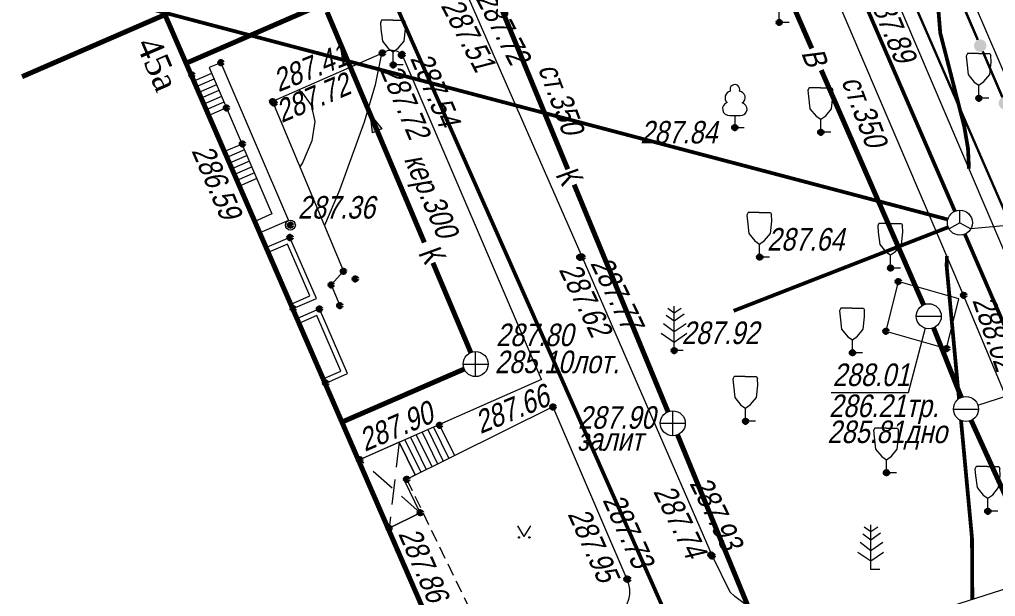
# Model space of a CAD drawing. Header units: metres. Extents: x 5191936 to 10384803, y 4968698 to 9938221.
# Drawn here: x 5192292.24 to 5192331.18, y 4969056.12 to 4969079.16 of the extents above; entities that cross this region are included whole.
import ezdxf

# ---------------------------------------------------------------- set-up
doc = ezdxf.new("R2010")
doc.units = ezdxf.units.M
doc.set_wipeout_variables(frame=1)
for name, pattern in [('COMMUN', [6, 5, -1]), ('DASHED', [0.75, 0.5, -0.25]), ('DASHEDX2', [1.5, 1, -0.5])]:
    doc.linetypes.add(name, pattern=pattern)
doc.layers.get('0').update_dxf_attribs({"lineweight": 18})
for name, color, linetype, lineweight in [('51361400', 7, 'Continuous', 18), ('51361800', 7, 'Continuous', 18), ('51361960', 7, 'Continuous', 18), ('71133100', 7, 'Continuous', 18), ('71133200', 7, 'Continuous', 18), ('71133600', 7, 'Continuous', 18), ('82211000', 7, 'Continuous', 18), ('Commun', 7, 'Continuous', 18), ('GEO_POINTS', 7, 'Continuous', 18), ('Otm', 7, 'Continuous', 18), ('R_Поверхность9_CNT-MAJ', 7, 'Continuous', 18), ('R_Поверхность9_CNT-MIN', 7, 'Continuous', 18), ('Sit', 7, 'Continuous', 18), ('Text', 7, 'Continuous', 18), ('Text_com', 7, 'Continuous', 18), ('Us_znak', 7, 'Continuous', 18)]:
    doc.layers.add(name, color=color, linetype=linetype, lineweight=lineweight)
doc.styles.add('eskd', font='ESKD1.shx', dxfattribs={"width": 1.2, "oblique": 15})
doc.styles.get("Standard").update_dxf_attribs({"font": 'arial.ttf', "width": 0.8, "oblique": 13, "height": 0.9})
doc.styles.add('style1', font='times.ttf', dxfattribs={"height": 1})
doc.linetypes.add('KABELww_500', pattern='A,0.0001,-0.4,[131,ltypeshp.shx,S=0.4,R=90,X=0.4,Y=-0.4],0.2,[131,ltypeshp.shx,S=0.2,R=90,X=0.4,Y=-0.2],3.6,[131,ltypeshp.shx,S=0.2,R=-90,X=-0.4,Y=0.2],0.2,[131,ltypeshp.shx,S=0.4,R=-90,X=-0.4,Y=0.4],-0.8,4,-0.4', length=9.6001)
doc.linetypes.add('ПОДЗ_ЛИНИИ_СВЯЗИ', pattern='A,4.8,-0.2,[133,ltypeshp.shx,S=0.2,R=0,X=-0.2,Y=0],-0.2,4.8,-2', length=12)

# ---------------------------------------------------------------- blocks, each defined once
blk = doc.blocks.new('71133200')
for p, q in [((-0.924145, 3.560442), (-1.024145, 3.360442)), ((-1.024145, 3.360442), (-0.977382, 2.864397)), ((-0.024145, 3.560442), (-0.924145, 3.560442)), ((-0.024145, 3.560442), (0.875855, 3.560442)), ((0.875855, 3.560442), (0.958164, 3.395824)), ((0.975974, 2.864397), (0.958164, 3.395824)), ((-0.977382, 2.864397), (-0.861899, 1.88241)), ((0.861899, 1.88241), (0.975974, 2.864397)), ((-0.861899, 1.88241), (-0.374616, 1.28565)), ((0.401375, 1.321765), (0.861899, 1.88241)), ((-0.374616, 1.28565), (0, 1.039723)), ((0, 1.039723), (0.401375, 1.321765)), ((0, 0), (0, 1.039723)), ((0.8, 0), (0, 0))]:
    blk.add_line(p, q)
at = {"style": 'eskd', "oblique": 14.99997778}
blk.add_attdef('Z', (1.873004, -0.239356), '', height=2, dxfattribs=at)
blk = doc.blocks.new('71133100')
for p, q in [((-0.39, 0.96), (0.43, 0.96)), ((0, 0.96), (0, 0)), ((0, 0), (0.75, 0))]:
    blk.add_line(p, q)
for centre, radius, start, end in [((0.01, 3.04), 0.39, 339.52, 198.62), ((-0.26, 2.38), 0.52, 101.09, 227.21), ((0.33, 2.4), 0.5, 301.87, 85.62), ((-0.439, 1.495), 0.538, 107.10582, 275.23057), ((0.46, 1.48), 0.52, 267.04, 76.7)]:
    blk.add_arc(centre, radius, start, end)
at = {"style": 'eskd', "oblique": 14.99998}
blk.add_attdef('Z', (1.702, -0.173), '', height=2, dxfattribs=at)
blk = doc.blocks.new('71133600')
for p, q in [((-0.52, 3.393), (0, 3.023)), ((0, 3.023), (0.55, 3.393)), ((-0.86, 2.163), (0, 1.513)), ((0, 1.513), (0.96, 2.163))]:
    blk.add_line(p, q)
for points in [[(0.71, 0), (0, 0), (0, 3.55)], [(-0.64, 2.838), (0, 2.368), (0, 2.368), (0.78, 2.928)], [(-1.05, 1.38), (0, 0.67), (1, 1.38)]]:
    blk.add_lwpolyline(points)
at = {"style": 'eskd', "oblique": 14.99998}
blk.add_attdef('Z', (2.033, -0.191), '', height=2, dxfattribs=at)
blk = doc.blocks.new('GAZON')
at = {"layer": 'Us_znak', "linetype": 'COMMUN', "lineweight": -2}
for points in [[(-0.233, -0.041, 1), (-0.183, -0.041, 1)], [(0.183, -0.041, 1), (0.233, -0.041, 1)]]:
    blk.add_hatch(color=0, dxfattribs=at).paths.add_polyline_path(points)
at = {"layer": 'Us_znak', "color": 0, "linetype": 'COMMUN', "lineweight": -2}
for points in [[(0, 0), (-0.26, 0.427)], [(0, 0), (0.26, 0.427)]]:
    blk.add_lwpolyline(points, dxfattribs=at)
for centre in [(-0.208, -0.041), (0.208, -0.041)]:
    blk.add_circle(centre, 0.025, dxfattribs=at)
blk = doc.blocks.new('*U58')
at = {"layer": '82211000', "linetype": 'Continuous', "ltscale": 0.5}
for points in [[(5192318.876, 4969103.266, 1), (5192318.535, 4969103.632, 1)], [(5192320.791, 4969100.965, 1), (5192320.465, 4969101.344, 1)], [(5192321.829, 4969098.573, 1), (5192321.632, 4969099.033, 1)], [(5192322.81, 4969096.273, 1), (5192322.614, 4969096.733, 1)], [(5192323.791, 4969093.974, 1), (5192323.595, 4969094.434, 1)], [(5192324.772, 4969091.675, 1), (5192324.576, 4969092.135, 1)], [(5192325.753, 4969089.375, 1), (5192325.557, 4969089.835, 1)], [(5192326.735, 4969087.076, 1), (5192326.538, 4969087.536, 1)], [(5192327.717, 4969084.777, 1), (5192327.52, 4969085.236, 1)], [(5192328.702, 4969082.479, 1), (5192328.505, 4969082.939, 1)], [(5192329.687, 4969080.182, 1), (5192329.49, 4969080.641, 1)], [(5192330.673, 4969077.884, 1), (5192330.476, 4969078.343, 1)], [(5192331.658, 4969075.586, 1), (5192331.461, 4969076.046, 1)], [(5192332.644, 4969073.289, 1), (5192332.447, 4969073.748, 1)], [(5192333.63, 4969070.992, 1), (5192333.433, 4969071.451, 1)], [(5192334.616, 4969068.694, 1), (5192334.419, 4969069.154, 1)], [(5192335.602, 4969066.397, 1), (5192335.405, 4969066.857, 1)], [(5192336.589, 4969064.1, 1), (5192336.391, 4969064.559, 1)], [(5192337.575, 4969061.803, 1), (5192337.378, 4969062.262, 1)]]:
    blk.add_hatch(color=256, dxfattribs=at).paths.add_polyline_path(points, flags=0)
at = {"layer": '82211000', "ltscale": 0.5, "const_width": 0.1}
blk.add_lwpolyline([(5192318.528, 4969103.624, 0.104596), (5192317.469, 4969104.242, 0.104596)], format="xyb", dxfattribs=at)
at = {"layer": '82211000', "linetype": 'Continuous', "ltscale": 0.5}
for points in [[(5192320.465, 4969101.344, 0.1, 0.1, -0.006177), (5192318.898, 4969103.219, 0.1, 0.1, 0.004219), (5192318.868, 4969103.259, 0, 0, 0)], [(5192321.632, 4969099.033, 0.1, 0.1, 0), (5192320.824, 4969100.927, 0.1, 0.1, -0.000126), (5192320.791, 4969100.965, 0, 0, 0)], [(5192327.52, 4969085.236, 0.1, 0.1, 0), (5192327.476, 4969085.338, 0.1, 0.1, 0), (5192326.735, 4969087.076, 0, 0, 0)], [(5192332.447, 4969073.748, 0.1, 0.1, 0), (5192331.9, 4969075.021, 0.1, 0.1, 0), (5192331.658, 4969075.586, 0, 0, 0)]]:
    blk.add_lwpolyline(points, format="xyseb", dxfattribs=at)
at = {"layer": '82211000', "linetype": 'Continuous', "ltscale": 0.5, "const_width": 0.1}
for points in [[(5192322.614, 4969096.733), (5192321.829, 4969098.573)], [(5192323.595, 4969094.434), (5192322.81, 4969096.273)], [(5192324.576, 4969092.135), (5192323.791, 4969093.974)], [(5192325.557, 4969089.835), (5192324.772, 4969091.675)], [(5192326.538, 4969087.536), (5192325.753, 4969089.375)], [(5192328.505, 4969082.939), (5192327.717, 4969084.777)], [(5192329.49, 4969080.641), (5192328.702, 4969082.479)], [(5192330.476, 4969078.343), (5192329.687, 4969080.182)], [(5192331.461, 4969076.046), (5192330.673, 4969077.884)], [(5192333.433, 4969071.451), (5192332.644, 4969073.289)], [(5192334.419, 4969069.154), (5192333.63, 4969070.992)], [(5192335.405, 4969066.857), (5192334.616, 4969068.694)], [(5192336.391, 4969064.559), (5192335.602, 4969066.397)], [(5192337.378, 4969062.262), (5192336.589, 4969064.1)]]:
    blk.add_lwpolyline(points, dxfattribs=at)
at = {"layer": '82211000', "linetype": 'Continuous', "ltscale": 0.5, "flags": 128}
blk.add_lwpolyline([(5192337.969, 4969060.884, 0.1, 0.1, 0), (5192337.575, 4969061.803, 0, 0, 0)], format="xyseb", dxfattribs=at)
blk = doc.blocks.new('51361800a')
at = {"style": 'eskd', "oblique": 15}
for tag, p in [('Z', (1.722, 1.4)), ('Z1', (1.722, -1)), ('Z2', (1.722, -3.4))]:
    blk.add_attdef(tag, p, '', height=2, dxfattribs=at)
at = {"color": 7}
blk.add_wipeout([(-0.098, 1), (-0.292, 0.962), (-0.474, 0.886), (-0.637, 0.777), (-0.777, 0.637), (-0.886, 0.474), (-0.962, 0.292), (-1, 0.098), (-1, -0.098), (-0.962, -0.292), (-0.886, -0.474), (-0.777, -0.637), (-0.637, -0.777), (-0.474, -0.886), (-0.292, -0.962), (-0.098, -1), (0.098, -1), (0.292, -0.962), (0.474, -0.886), (0.637, -0.777), (0.777, -0.637), (0.886, -0.474), (0.962, -0.292), (1, -0.098), (1, 0.098), (0.962, 0.292), (0.886, 0.474), (0.777, 0.637), (0.637, 0.777), (0.474, 0.886), (0.292, 0.962), (0.098, 1)], dxfattribs=at)
for p, q in [((0, -1), (0, 1)), ((-1, 0), (1, 0))]:
    blk.add_line(p, q)
blk.add_circle((0, 0), 1)
blk = doc.blocks.new('51361400a')
at = {"style": 'eskd', "oblique": 15}
for tag, p in [('Z', (1.722, 1.4)), ('Z1', (1.722, -1)), ('Z2', (1.722, -3.4))]:
    blk.add_attdef(tag, p, '', height=2, dxfattribs=at)
at = {"color": 7}
blk.add_wipeout([(-0.098, 1), (-0.292, 0.962), (-0.474, 0.886), (-0.637, 0.777), (-0.777, 0.637), (-0.886, 0.474), (-0.962, 0.292), (-1, 0.098), (-1, -0.098), (-0.962, -0.292), (-0.886, -0.474), (-0.777, -0.637), (-0.637, -0.777), (-0.474, -0.886), (-0.292, -0.962), (-0.098, -1), (0.098, -1), (0.292, -0.962), (0.474, -0.886), (0.637, -0.777), (0.777, -0.637), (0.886, -0.474), (0.962, -0.292), (1, -0.098), (1, 0.098), (0.962, 0.292), (0.886, 0.474), (0.777, 0.637), (0.637, 0.777), (0.474, 0.886), (0.292, 0.962), (0.098, 1)], dxfattribs=at)
blk.add_line((-1, 0), (1, 0))
blk.add_circle((0, 0), 1)
blk = doc.blocks.new('51361960a')
at = {"style": 'eskd', "oblique": 15}
for tag, p in [('Z', (1.722, 1.4)), ('Z1', (1.722, -1)), ('Z2', (1.722, -3.4))]:
    blk.add_attdef(tag, p, '', height=2, dxfattribs=at)
at = {"color": 7}
blk.add_wipeout([(-0.098, 1), (-0.292, 0.962), (-0.474, 0.886), (-0.637, 0.777), (-0.777, 0.637), (-0.886, 0.474), (-0.962, 0.292), (-1, 0.098), (-1, -0.098), (-0.962, -0.292), (-0.886, -0.474), (-0.777, -0.637), (-0.637, -0.777), (-0.474, -0.886), (-0.292, -0.962), (-0.098, -1), (0.098, -1), (0.292, -0.962), (0.474, -0.886), (0.637, -0.777), (0.777, -0.637), (0.886, -0.474), (0.962, -0.292), (1, -0.098), (1, 0.098), (0.962, 0.292), (0.886, 0.474), (0.777, 0.637), (0.637, 0.777), (0.474, 0.886), (0.292, 0.962), (0.098, 1)], dxfattribs=at)
blk.add_wipeout([(-0.098, 1), (-0.292, 0.962), (-0.474, 0.886), (-0.637, 0.777), (-0.777, 0.637), (-0.886, 0.474), (-0.962, 0.292), (-1, 0.098), (-1, -0.098), (-0.962, -0.292), (-0.886, -0.474), (-0.777, -0.637), (-0.637, -0.777), (-0.474, -0.886), (-0.292, -0.962), (-0.098, -1), (0.098, -1), (0.292, -0.962), (0.474, -0.886), (0.637, -0.777), (0.777, -0.637), (0.886, -0.474), (0.962, -0.292), (1, -0.098), (1, 0.098), (0.962, 0.292), (0.886, 0.474), (0.777, 0.637), (0.637, 0.777), (0.474, 0.886), (0.292, 0.962), (0.098, 1)], dxfattribs=at)
for q in [(0, 1), (-0.867, -0.498), (0.867, -0.498)]:
    blk.add_line((0, 0), q)
blk.add_circle((0, 0), 1)
blk = doc.blocks.new('A$C52264BE2')
at = {"layer": 'Sit'}
h = blk.add_hatch(color=32, dxfattribs=at)
h.dxf.hatch_style = 1
h.paths.add_polyline_path([(0, 0.374), (0.714, 0.443), (0.15, 0)])
at = {"layer": 'Sit', "color": 32, "elevation": 285.308}
blk.add_lwpolyline([(0, 0.374), (0.714, 0.443), (0.15, 0), (0, 0.374)], dxfattribs=at)

msp = doc.modelspace()

# ---------------------------------------------------------------- linework, layer by layer
at = {"color": 192, "linetype": 'ПОДЗ_ЛИНИИ_СВЯЗИ', "lineweight": 60, "ltscale": 0.4, "const_width": 0.15, "flags": 128}
for points, elevation in [([(5192329.562, 4969071.503), (5192292.664, 4969156.736)], 290.074), ([(5192339.352, 4969007.237), (5192296.579, 4969103.86)], 290.481), ([(5192297.217, 4969079.642), (5192329.277, 4969071.172)], 287.444), ([(5192329.295, 4969070.862), (5192320.731, 4969067.523)], 290.074), ([(5192362.707, 4968994.942), (5192329.96, 4969070.585)], 290.074)]:
    msp.add_lwpolyline(points, dxfattribs=dict(at, elevation=elevation))
at = {"layer": 'Commun', "color": 1, "linetype": 'KABELww_500', "lineweight": 30, "flags": 128}
msp.add_lwpolyline([(5192313.741, 4969113.03), (5192318.688, 4969101.205), (5192326.535, 4969083.027), (5192337.274, 4969058.319), (5192355.261, 4969016.032), (5192359.208, 4969007.01), (5192365.761, 4968992.071), (5192384.47, 4968949.726), (5192398.816, 4968916.917), (5192412.72, 4968884.388), (5192424.626, 4968856.733), (5192424.626, 4968856.733)], dxfattribs=at)
at = {"layer": 'Commun', "color": 106, "linetype": 'COMMUN', "ltscale": 0.7, "const_width": 0.2, "flags": 128}
for points, elevation in [([(5192312.164, 4969104.826), (5192323.853, 4969077.999)], 285.381), ([(5192324.229, 4969077.137), (5192328.312, 4969067.764)], 285.381), ([(5192329.819, 4969064.067), (5192328.71, 4969066.846)], 288.015), ([(5192330.211, 4969063.147), (5192353.841, 4969011.103), (5192382.537, 4968939.632), (5192407.44, 4968884.601)], 288.015)]:
    msp.add_lwpolyline(points, dxfattribs=dict(at, elevation=elevation))
at = {"layer": 'Commun', "color": 32, "linetype": 'COMMUN', "ltscale": 0.7, "const_width": 0.2, "flags": 128}
for points, elevation in [([(5192303.471, 4969098.947), (5192314.116, 4969073.176)], 287.376), ([(5192303.927, 4969079.599), (5192298.882, 4969077.41)], 287.34), ([(5192304.509, 4969079.457), (5192308.391, 4969070.252)], 287.557), ([(5192314.368, 4969072.565), (5192318.117, 4969063.487)], 287.376), ([(5192308.733, 4969069.441), (5192310.244, 4969065.858)], 287.557), ([(5192309.979, 4969065.198), (5192305.101, 4969063.081)], 287.557)]:
    msp.add_lwpolyline(points, dxfattribs=dict(at, elevation=elevation))
msp.add_lwpolyline([(5192321.903, 4969054.273), (5192318.495, 4969062.571)], dxfattribs=at)
at = {"layer": 'GEO_POINTS', "lineweight": 60}
for centre in [(5192322.551, 4969079.041, 287.624), (5192306.714, 4969077.818, 287.504), (5192307.476, 4969077.732, 287.722), (5192307.504, 4969077.763, 287.542), (5192300.27, 4969077.432, 287.261), (5192307.148, 4969077.346, 287.687), (5192299.115, 4969076.941, 287.326), (5192302.335, 4969075.877, 287.406), (5192302.391, 4969075.822, 287.718), (5192330.521, 4969076.015, 288.203), (5192300.494, 4969075.628, 286.573), (5192320.779, 4969074.842, 287.844), (5192324.209, 4969074.654, 287.733), (5192301.132, 4969074.192, 286.589), (5192303.044, 4969070.947, 287.361), (5192329.755, 4969071.05, 288.002), (5192303.029, 4969070.452, 287.326), (5192314.591, 4969069.664, 287.624), (5192314.684, 4969069.67, 287.77), (5192321.77, 4969069.67, 287.645), (5192326.994, 4969069.234, 287.895), (5192305.163, 4969069.103, 287.544), (5192305.636, 4969068.799, 287.61), (5192304.676, 4969068.559, 287.441), (5192327.303, 4969068.693, 287.921), (5192329.91, 4969068.147, 288.024), (5192303.157, 4969067.613, 287.535), (5192304.203, 4969067.597, 287.445), (5192305.017, 4969067.733, 287.466), (5192328.513, 4969067.314, 288.015), (5192326.811, 4969066.71, 287.773), (5192329.232, 4969066.018, 287.839), (5192318.363, 4969065.938, 287.919), (5192325.472, 4969065.849, 287.827), (5192310.438, 4969065.398, 287.8), (5192304.454, 4969064.639, 287.765), (5192313.523, 4969063.686, 287.661), (5192308.997, 4969062.956, 287.745), (5192318.452, 4969063.06, 287.9), (5192321.21, 4969063.117, 287.75), (5192305.809, 4969061.58, 287.896), (5192326.83, 4969061.06, 287.882), (5192307.685, 4969060.798, 287.761), (5192308.229, 4969059.458, 287.761), (5192330.876, 4969059.522, 288.015), (5192306.985, 4969058.839, 287.86), (5192319.827, 4969057.777, 287.929), (5192319.87, 4969057.735, 287.738), (5192316.474, 4969056.812, 287.947), (5192316.512, 4969056.807, 287.734)]:
    msp.add_circle(centre, 0.06, dxfattribs=at)
at = {"layer": 'R_Поверхность9_CNT-MAJ', "color": 32, "const_width": 0.15, "elevation": 288, "flags": 128}
for points in [[(5192328.533, 4969084.161), (5192328.977, 4969078.621), (5192329.936, 4969074.883), (5192330.085, 4969074.005), (5192330.124, 4969073.197)], [(5192329.242, 4969069.711), (5192329.232, 4969069.314), (5192330.244, 4969058.45), (5192330.259, 4969056.005)]]:
    msp.add_lwpolyline(points, dxfattribs=at)
at = {"layer": 'R_Поверхность9_CNT-MIN', "color": 32, "flags": 128}
for points, elevation in [([(5192306.687, 4969077.806), (5192306.686, 4969077.8), (5192306.423, 4969076.55), (5192305.986, 4969075.052), (5192305.003, 4969072.34), (5192304.4, 4969070.932)], 287.5), ([(5192303.386, 4969076.343), (5192303.493, 4969076.272), (5192303.88, 4969075.732), (5192304.015, 4969075.078), (5192303.896, 4969074.311), (5192303.522, 4969073.431), (5192303.422, 4969073.273)], 287)]:
    msp.add_lwpolyline(points, dxfattribs=dict(at, elevation=elevation))
at = {"layer": 'Sit', "flags": 128}
for points, elevation in [([(5192338.577, 4969060.674), (5192332.314, 4969075.199), (5192327.89, 4969085.515), (5192321.21, 4969101.169, 0.047662), (5192319.247, 4969103.503, 0.193913), (5192316.629, 4969104.948, 0.065939), (5192314.194, 4969104.922, 0.067327), (5192312.366, 4969104.403), (5192304.957, 4969101.172)], 287.405), ([(5192313.064, 4969064.782), (5192307.504, 4969077.763, 0.335756), (5192306.714, 4969077.818), (5192302.335, 4969075.877), (5192305.163, 4969069.103), (5192304.676, 4969068.559), (5192305.017, 4969067.733)], 287.669), ([(5192313.523, 4969063.686), (5192316.474, 4969056.812, -0.334893), (5192316.106, 4969055.312), (5192311.408, 4969053.127)], 287.661), ([(5192328.408, 4969055.412, -0.319903), (5192320.577, 4969056.3, 20.412914)], 287.961)]:
    msp.add_lwpolyline(points, format="xyb", dxfattribs=dict(at, elevation=elevation))
for points, elevation in [([(5192316.629, 4969104.948), (5192321.542, 4969093.376), (5192326.939, 4969080.664), (5192331.893, 4969069.051), (5192336.001, 4969059.563), (5192336.001, 4969059.563)], 287.405), ([(5192303.698, 4969094.766), (5192309.668, 4969081.092), (5192310.085, 4969080.181), (5192314.684, 4969069.67), (5192319.87, 4969057.735)], 287.435), ([(5192328.408, 4969055.412), (5192334.427, 4969057.341), (5192329.91, 4969068.147), (5192322.501, 4969085.514)], 287.961), ([(5192300.27, 4969077.432), (5192299.81, 4969077.236)], 287.261), ([(5192300.27, 4969077.432), (5192302.965, 4969071.131), (5192301.823, 4969070.635)], 287.261), ([(5192299.897, 4969077.004), (5192299.191, 4969076.698)], 286.573), ([(5192299.81, 4969077.236), (5192302.31, 4969071.392), (5192301.624, 4969071.094)], 287.261), ([(5192299.996, 4969076.775), (5192299.291, 4969076.469)], 286.573), ([(5192300.096, 4969076.546), (5192299.39, 4969076.239)], 286.573), ([(5192300.195, 4969076.316), (5192299.49, 4969076.01)], 286.573), ([(5192300.295, 4969076.087), (5192299.589, 4969075.781)], 286.573), ([(5192300.394, 4969075.858), (5192299.689, 4969075.551)], 286.573), ([(5192300.494, 4969075.628), (5192299.789, 4969075.322)], 286.573), ([(5192301.115, 4969074.185), (5192300.414, 4969073.881)], 286.589), ([(5192301.214, 4969073.956), (5192300.514, 4969073.651)], 286.589), ([(5192301.314, 4969073.726), (5192300.613, 4969073.422)], 286.589), ([(5192301.414, 4969073.497), (5192300.713, 4969073.193)], 286.589), ([(5192301.513, 4969073.268), (5192300.812, 4969072.963)], 286.589), ([(5192301.613, 4969073.038), (5192300.912, 4969072.734)], 286.589), ([(5192301.712, 4969072.809), (5192301.011, 4969072.505)], 286.589), ([(5192330.204, 4969070.807), (5192334.71, 4969071.225), (5192339.72, 4969071.225)], 290.074), ([(5192303.157, 4969067.613), (5192303.157, 4969067.613), (5192304.087, 4969068.017), (5192303.029, 4969070.452), (5192302.098, 4969070.048), (5192302.098, 4969070.048)], 287.326), ([(5192303.077, 4969067.796), (5192303.824, 4969068.121), (5192302.925, 4969070.189), (5192302.178, 4969069.864)], 287.326), ([(5192304.454, 4969064.639), (5192304.454, 4969064.639), (5192305.324, 4969065.018), (5192304.203, 4969067.597), (5192303.333, 4969067.219), (5192303.333, 4969067.219)], 287.445), ([(5192304.374, 4969064.823), (5192305.061, 4969065.121), (5192304.099, 4969067.334), (5192303.412, 4969067.035)], 287.445), ([(5192328.382, 4969066.825), (5192327.697, 4969064.253), (5192324.625, 4969064.253)], 288.015), ([(5192330.481, 4969063.756), (5192337.741, 4969066.1), (5192341.518, 4969066.1)], 288.015), ([(5192313.064, 4969064.782), (5192305.809, 4969061.58)], 287.669), ([(5192313.523, 4969063.686), (5192307.596, 4969060.751)], 287.661), ([(5192308.985, 4969062.982), (5192309.592, 4969061.742)], 287.745), ([(5192308.069, 4969062.578), (5192308.694, 4969061.302)], 287.745), ([(5192308.298, 4969062.679), (5192308.918, 4969061.412)], 287.745), ([(5192308.527, 4969062.78), (5192309.143, 4969061.522)], 287.745), ([(5192308.756, 4969062.881), (5192309.367, 4969061.632)], 287.745), ([(5192306.985, 4969058.839), (5192308.229, 4969059.458), (5192307.596, 4969060.751), (5192308.02, 4969060.972), (5192307.382, 4969062.275), (5192305.809, 4969061.58)], 287.761), ([(5192307.382, 4969062.275), (5192308.02, 4969060.972)], 287.745), ([(5192307.611, 4969062.376), (5192308.245, 4969061.082)], 287.745), ([(5192307.84, 4969062.477), (5192308.469, 4969061.192)], 287.745), ([(5192308.229, 4969059.458), (5192307.596, 4969060.751)], 287.761), ([(5192308.229, 4969059.458), (5192306.985, 4969058.839)], 287.761), ([(5192319.87, 4969057.735), (5192319.87, 4969057.735), (5192319.87, 4969057.735)], 287.435), ([(5192319.87, 4969057.735), (5192319.87, 4969057.735), (5192319.87, 4969057.735)], 287.435), ([(5192319.87, 4969057.735), (5192319.87, 4969057.735), (5192319.87, 4969057.735), (5192319.87, 4969057.735), (5192319.87, 4969057.735), (5192320.577, 4969056.3)], 287.435)]:
    msp.add_lwpolyline(points, dxfattribs=dict(at, elevation=elevation))
at = {"layer": 'Sit', "const_width": 0.2, "flags": 128}
msp.add_lwpolyline([(5192292.336, 4969076.874), (5192298.04, 4969079.35), (5192329.123, 4969007.735), (5192324.198, 4969005.598)], dxfattribs=at)
at = {"layer": 'Sit', "elevation": 287.921, "flags": 128}
msp.add_lwpolyline([(5192327.303, 4969068.693), (5192326.811, 4969066.71), (5192329.232, 4969066.018), (5192329.724, 4969068.002)], close=True, dxfattribs=at)
at = {"layer": 'Sit', "linetype": 'DASHEDX2', "flags": 128}
for points, elevation in [([(5192307.382, 4969062.275), (5192306.985, 4969058.839)], 287.745), ([(5192308.229, 4969059.458), (5192305.809, 4969061.58)], 287.761)]:
    msp.add_lwpolyline(points, dxfattribs=dict(at, elevation=elevation))
at = {"layer": 'Sit', "linetype": 'DASHED', "elevation": 287.661, "flags": 128}
msp.add_lwpolyline([(5192307.686, 4969060.795), (5192311.408, 4969053.127)], dxfattribs=at)
at = {"layer": 'Sit'}
msp.add_circle((5192303.044, 4969070.947, 287.261), 0.2, dxfattribs=at)

# ---------------------------------------------------------------- block references
at = {"layer": '71133100', "color": 7, "xscale": 0.5, "yscale": 0.5, "zscale": 0.5}
msp.add_blockref('71133100', (5192320.779, 4969074.842, 287.844), dxfattribs=at)
at = {"layer": '71133200', "color": 7, "xscale": 0.5, "yscale": 0.5, "zscale": 0.5}
for p in [(5192322.551, 4969079.041, 287.624), (5192307.148, 4969077.346, 287.687), (5192330.521, 4969076.015, 288.203), (5192324.209, 4969074.654, 287.733), (5192321.77, 4969069.67, 287.645), (5192326.994, 4969069.234, 287.895), (5192325.472, 4969065.849, 287.827), (5192321.21, 4969063.117, 287.75), (5192326.83, 4969061.06, 287.882), (5192330.876, 4969059.522, 288.015)]:
    msp.add_blockref('71133200', p, dxfattribs=at)
at = {"layer": '71133600', "color": 7, "xscale": 0.5, "yscale": 0.5, "zscale": 0.5}
for p in [(5192318.363, 4969065.938, 287.919), (5192326.208, 4969057.201, 287.976)]:
    msp.add_blockref('71133600', p, dxfattribs=at)
at = {"layer": '82211000', "color": 7}
msp.add_blockref('*U58', (0, 0), dxfattribs=at)
at = {"layer": 'Sit', "color": 7, "rotation": 90.62847979375917}
msp.add_blockref('A$C52264BE2', (5192306.698, 4969074.637, -285.308), dxfattribs=at)
at = {"layer": 'Sit', "color": 7, "linetype": 'Continuous'}
msp.add_blockref('GAZON', (5192312.375, 4969058.517), dxfattribs=at)

# ---------------------------------------------------------------- texts
at = {"layer": 'Otm', "oblique": 13, "width": 0.8}
for s, rotation, p in [('287.72', 297.5061, (5192310.424, 4969079.994, 287.716)), ('287.89', 292.5677, (5192326.031, 4969080.183, 287.891)), ('287.51', 297.5061, (5192309.033, 4969079.713, 287.508)), ('287.41', 21.7118, (5192302.57, 4969076.249, 287.406)), ('287.54', 292.8895, (5192307.813, 4969077.609, 287.542)), ('287.72', 22.9319, (5192302.694, 4969075.017, 287.669)), ('287.72', 292.8895, (5192306.611, 4969077.131, 287.722)), ('286.59', 293.1598, (5192299.089, 4969073.919, 286.589)), ('287.62', 295.7344, (5192313.743, 4969069.17, 287.624)), ('287.77', 295.7344, (5192315.001, 4969069.426, 287.77)), ('288.02', 288.6332, (5192330.252, 4969067.946, 288.024)), ('287.66', 22.5476, (5192310.633, 4969062.599, 287.661)), ('287.90', 23.3144, (5192306.017, 4969061.889, 287.896)), ('287.93', 296.085, (5192318.959, 4969060.64, 287.929)), ('287.74', 296.085, (5192317.514, 4969060.311, 287.738)), ('287.73', 294.1456, (5192315.492, 4969059.974, 287.734)), ('287.95', 294.1456, (5192314.099, 4969059.409, 287.947)), ('287.86', 293.4619, (5192307.337, 4969058.625, 287.86))]:
    msp.add_text(s, height=0.9, rotation=rotation, dxfattribs=at).set_placement(p)
for s, p in [('287.84', (5192317.006, 4969074.206, 287.844)), ('287.36', (5192303.344, 4969071.207, 287.361)), ('287.64', (5192322.07, 4969069.93, 287.645)), ('287.92', (5192318.663, 4969066.198, 287.919)), ('287.90', (5192314.524, 4969062.816, 287.9))]:
    msp.add_text(s, height=0.9, dxfattribs=at).set_placement(p)
at = {"layer": 'Text', "color": 7, "style": 'style1'}
msp.add_text('45а', height=1, rotation=293.168, dxfattribs=at).set_placement((5192296.868, 4969078.184, -285.654))
at = {"layer": 'Text_com', "oblique": 13, "width": 0.8}
for s, rotation, p in [('В', 290.4382, (5192323.422, 4969077.823, 282.899)), ('ст.350', 290.4517, (5192312.915, 4969077.214, 567.188)), ('ст.350', 290.4517, (5192325.02, 4969076.714, 277.672)), ('кер.300', 293.0806, (5192307.565, 4969073.584, 1139.197)), ('К', 302.9686, (5192313.589, 4969072.958, 287.746)), ('К', 302.9686, (5192308.114, 4969069.829, 287.746))]:
    msp.add_text(s, height=0.9, rotation=rotation, dxfattribs=at).set_placement(p)
for s, p in [('287.80', (5192311.252, 4969066.113, 287.8)), ('285.10лот.', (5192311.206, 4969065.034, 287.8)), ('288.01', (5192324.685, 4969064.521, 288.015)), ('286.21тр.', (5192324.54, 4969063.28)), ('285.81дно', (5192324.474, 4969062.244)), ('залит', (5192314.484, 4969061.94))]:
    msp.add_text(s, height=0.9, dxfattribs=at).set_placement(p)

# ---------------------------------------------------------------- next in the draw order: block references
at = {"layer": '51361400', "color": 7, "xscale": 0.5, "yscale": 0.5, "zscale": 0.5}
for p in [(5192328.519, 4969067.308, 288.015), (5192330.004, 4969063.602, 288.015)]:
    msp.add_blockref('51361400a', p, dxfattribs=at)
at = {"layer": '51361800', "color": 7, "xscale": 0.5, "yscale": 0.5, "zscale": 0.5}
for p in [(5192310.438, 4969065.398, 287.8), (5192318.305, 4969063.034, 287.376)]:
    msp.add_blockref('51361800a', p, dxfattribs=at)
at = {"layer": '51361960', "color": 7, "xscale": 0.5, "yscale": 0.5, "zscale": 0.5}
msp.add_blockref('51361960a', (5192329.761, 4969071.044, 290.074), dxfattribs=at)

doc.saveas('drawing.dxf')
